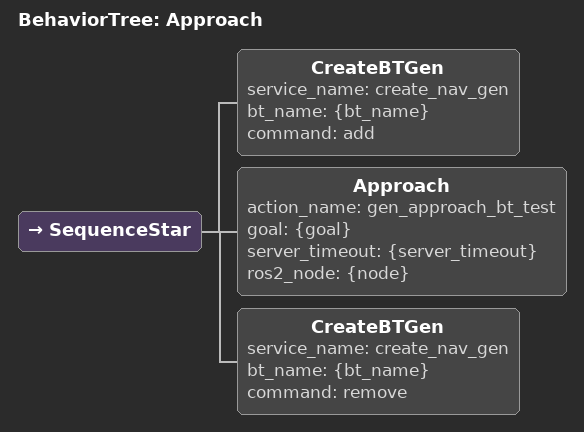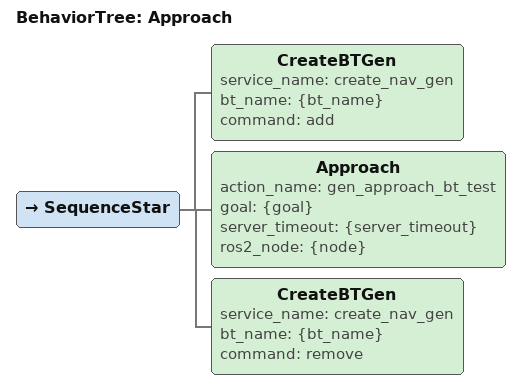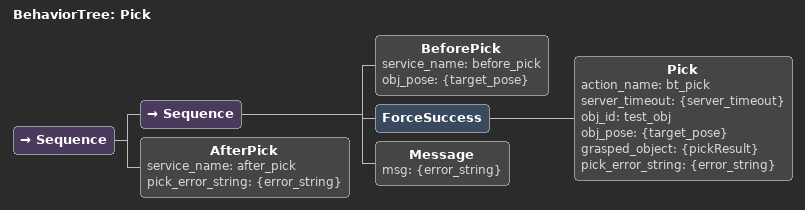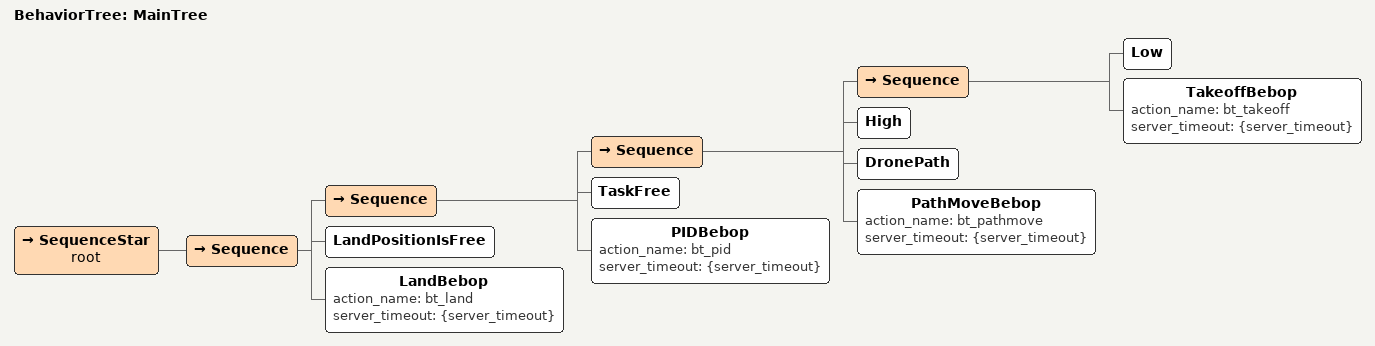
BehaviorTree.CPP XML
<root main_tree_to_execute="MainTree">

  <BehaviorTree ID="Approach">
    <SequenceStar>
      <CreateBTGen service_name="create_nav_gen" bt_name="{bt_name}" command="add"/>
      <Approach action_name="gen_approach_bt_test" goal="{goal}" server_timeout="{server_timeout}" ros2_node="{node}"/>
      <CreateBTGen service_name="create_nav_gen" bt_name="{bt_name}" command="remove"/>
    </SequenceStar>
  </BehaviorTree>

  <BehaviorTree ID="Approach">
    <SequenceStar>
      <CreateBTGen service_name="create_nav_gen" bt_name="{bt_name}" command="add"/>
      <Approach action_name="gen_approach_bt_test" goal="{goal}" server_timeout="{server_timeout}" ros2_node="{node}"/>
      <CreateBTGen service_name="create_nav_gen" bt_name="{bt_name}" command="remove"/>
    </SequenceStar>
  </BehaviorTree>

  <BehaviorTree ID="Pick">
    <Sequence>
      <Sequence>
        <BeforePick service_name="before_pick" obj_pose="{target_pose}"/>
        <ForceSuccess>
          <Pick action_name="bt_pick" server_timeout="{server_timeout}" obj_id="test_obj" obj_pose="{target_pose}" grasped_object="{pickResult}" pick_error_string="{error_string}"/>
        </ForceSuccess>
        <Message msg="{error_string}"/>
      </Sequence>BT::NodeStatus tick() override
      <AfterPick service_name="after_pick" pick_error_string="{error_string}"/>
    </Sequence>
  </BehaviorTree>

  <BehaviorTree ID="MainTree">
    <SequenceStar name="root">
      <Sequence>
        <Sequence>
          <Sequence>
            <Sequence>
              <Low/>
              <TakeoffBebop action_name="bt_takeoff" server_timeout="{server_timeout}"/>
            </Sequence>
            <High/>
            <DronePath/>
            <PathMoveBebop action_name="bt_pathmove" server_timeout="{server_timeout}"/>
          </Sequence>
          <TaskFree/>
          <PIDBebop action_name="bt_pid" server_timeout="{server_timeout}"/>
        </Sequence>
        <LandPositionIsFree/>
        <LandBebop action_name="bt_land" server_timeout="{server_timeout}"/> -->
      </Sequence>
    </SequenceStar>
  </BehaviorTree>
</root>
